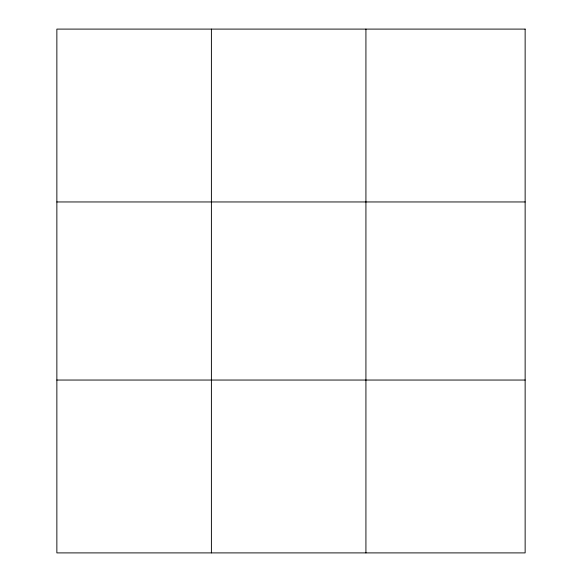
<?xml version="1.0" encoding="UTF-8"?>
<svg xmlns="http://www.w3.org/2000/svg" width="582" height="582" viewBox="0 0 582 582"><rect width="100%" height="100%" fill="white"/><g stroke="black" fill="none" stroke-linecap="round" stroke-linejoin="round"><path stroke-width="0.87" d="M211.397 29.1L211.397 552.9M365.925 29.1L365.925 552.9M56.861 201.954L525.139 201.954M56.861 380.046L525.139 380.046M525.139 29.1L525.139 552.9L56.861 552.9L56.861 29.1L525.139 29.1"/></g></svg>
